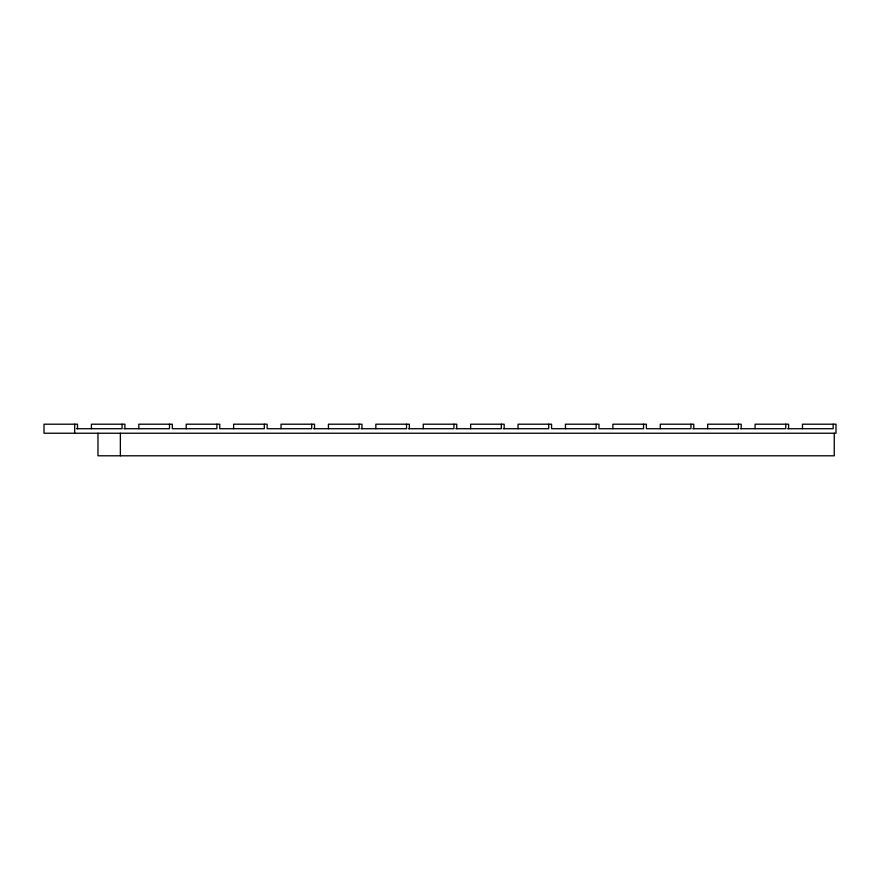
<?xml version="1.0" encoding="UTF-8"?>
<svg xmlns="http://www.w3.org/2000/svg" width="880" height="880" viewBox="0 0 880 880"><rect width="100%" height="100%" fill="white"/><g stroke="black" fill="none" stroke-linecap="round" stroke-linejoin="round"><path stroke-width="1.32" d="M76.549 428.714L122.089 428.714L122.089 424.204M123.948 428.714L169.499 428.714L169.499 424.204M313.577 428.714L359.117 428.714L359.117 424.204M360.976 428.714L406.527 428.714L406.527 424.204M408.386 428.714L453.926 428.714L453.926 424.204M455.785 428.714L501.336 428.714L501.336 424.204M503.195 428.714L548.735 428.714L548.735 424.204M692.813 428.714L738.364 428.714L738.364 424.204M740.223 428.714L785.763 428.714L785.763 424.204M787.622 428.714L833.173 428.714L833.173 424.204M834.262 433.235L834.262 455.796L97.977 455.796L97.977 433.235M802.483 428.714L802.483 424.204L836 424.204L836 433.235L44 433.235L44 424.204L77.517 424.204L77.517 428.714M788.59 428.714L788.59 424.204L755.084 424.204L755.084 428.714M741.191 428.714L741.191 424.204L707.674 424.204L707.674 428.714M693.781 428.714L693.781 424.204L660.264 424.204L660.264 428.714M690.954 424.204L690.954 428.714L646.382 428.714L646.382 424.204L612.865 424.204L612.865 428.714M643.555 424.204L643.555 428.714L598.972 428.714L598.972 424.204L565.455 424.204L565.455 428.714M596.145 424.204L596.145 428.714L551.573 428.714L551.573 424.204L518.056 424.204L518.056 428.714M504.163 428.714L504.163 424.204L470.646 424.204L470.646 428.714M456.753 428.714L456.753 424.204L423.247 424.204L423.247 428.714M409.354 428.714L409.354 424.204L375.837 424.204L375.837 428.714M361.944 428.714L361.944 424.204L328.427 424.204L328.427 428.714M314.545 428.714L314.545 424.204L281.028 424.204L281.028 428.714M311.718 424.204L311.718 428.714L267.135 428.714L267.135 424.204L233.618 424.204L233.618 428.714M264.308 424.204L264.308 428.714L219.736 428.714L219.736 424.204L186.219 424.204L186.219 428.714M216.898 424.204L216.898 428.714L172.326 428.714L172.326 424.204L138.809 424.204L138.809 428.714M124.916 428.714L124.916 424.204L91.41 424.204L91.41 428.714M120.362 433.235L120.362 455.796M74.69 424.204L74.69 433.235"/></g></svg>
